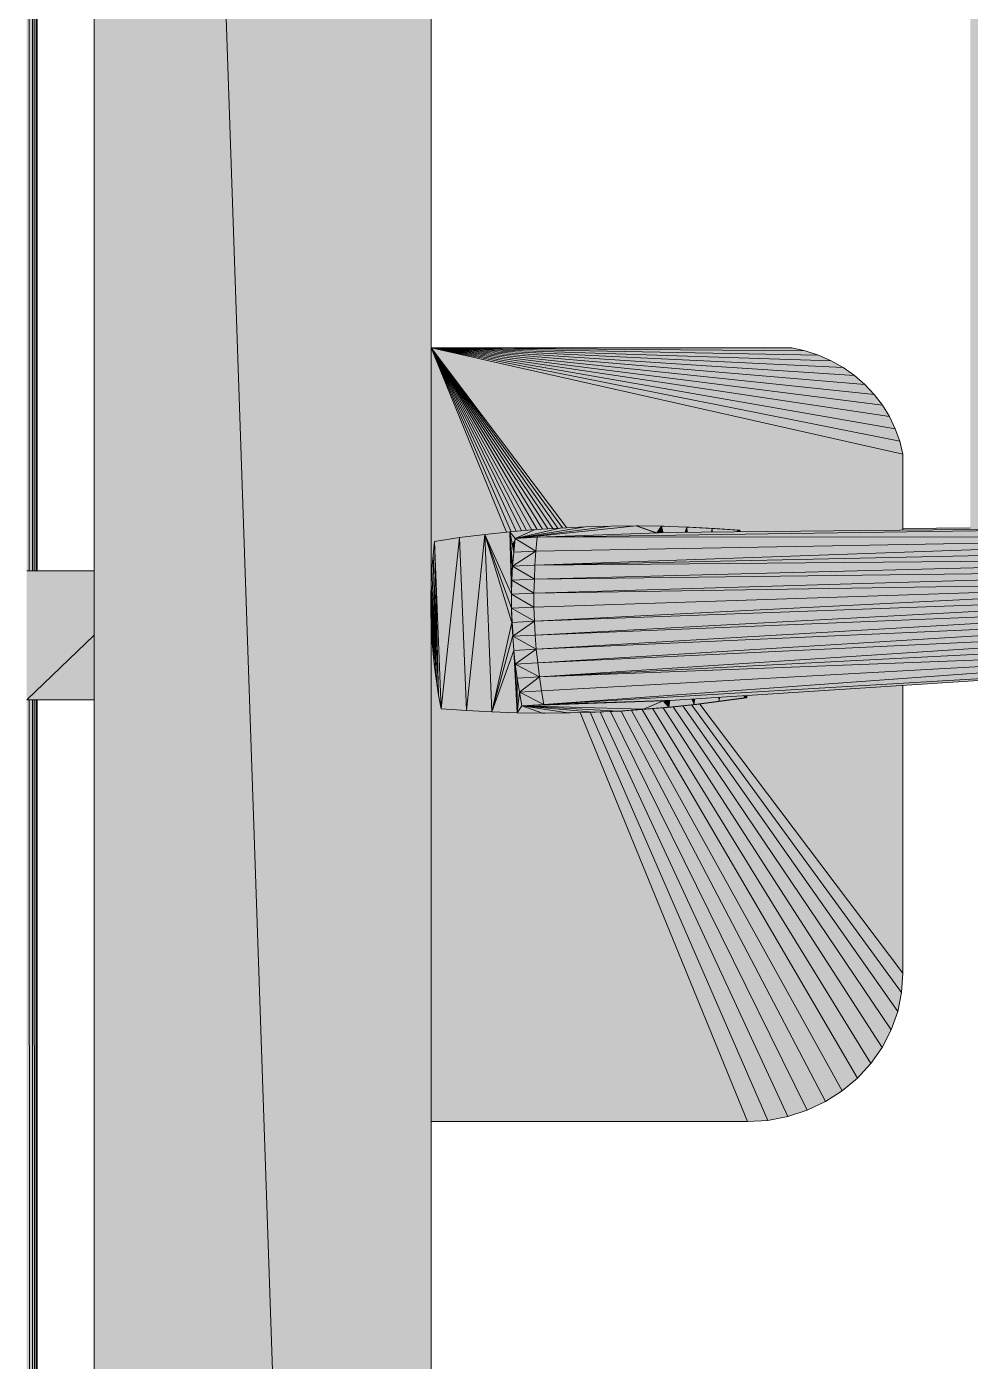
# Model space of a CAD drawing. Header units: millimetres. Extents: x 365175 to 2667127, y -330297 to -162108.
# Drawn here: x 1869166.5 to 1869247.8, y -319068.4 to -318953.4 of the extents above; entities that cross this region are included whole.
import ezdxf

# ---------------------------------------------------------------- set-up
doc = ezdxf.new("R2010")
doc.units = ezdxf.units.MM
doc.header["$MEASUREMENT"] = 0

# ---------------------------------------------------------------- blocks, each defined once
blk = doc.blocks.new('Élément de coupe_149_6', base_point=(1445436.05, -319510.98))
at = {"linetype": 'Continuous', "lineweight": 0, "true_color": 0x000000}
for points in [[(1869201.36, -318649.87), (1869172.32, -318622.09), (1869201.36, -319466.04), (1869201.36, -319004.97), (1869201.33, -319003.77), (1869201.33, -319002.56), (1869201.36, -319001.35)], [(1869172.32, -318622.09), (1869172.32, -319510.98), (1869201.36, -319466.04)], [(1869247.83, -318649.87), (1869247.83, -318996.72), (1869254.51, -318996.65), (1869259.44, -318649.87)], [(1869232.44, -318981.07), (1869201.36, -318981.07), (1869233.61, -318981.33)], [(1869233.61, -318981.33), (1869201.36, -318981.07), (1869234.75, -318981.7)], [(1869234.75, -318981.7), (1869201.36, -318981.07), (1869235.84, -318982.18)], [(1869235.84, -318982.18), (1869201.36, -318981.07), (1869236.87, -318982.77)], [(1869236.87, -318982.77), (1869201.36, -318981.07), (1869237.84, -318983.45)], [(1869237.84, -318983.45), (1869201.36, -318981.07), (1869238.73, -318984.22)], [(1869238.73, -318984.22), (1869201.36, -318981.07), (1869239.53, -318985.07)], [(1869239.53, -318985.07), (1869201.36, -318981.07), (1869240.25, -318986)], [(1869240.25, -318986), (1869201.36, -318981.07), (1869240.86, -318986.98)], [(1869240.86, -318986.98), (1869201.36, -318981.07), (1869241.36, -318988.03)], [(1869241.36, -318988.03), (1869201.36, -318981.07), (1869241.75, -318989.11)], [(1869241.75, -318989.11), (1869201.36, -318981.07), (1869242.02, -318990.23)], [(1869242.02, -318990.23), (1869201.36, -318981.07), (1869213.06, -318996.56), (1869214.68, -318996.49), (1869216.85, -318996.43), (1869219.04, -318996.41), (1869219.26, -318996.41), (1869221.44, -318996.44), (1869223.62, -318996.51), (1869225.8, -318996.62), (1869227.98, -318996.78), (1869228, -318996.91), (1869242.02, -318996.78)], [(1869201.36, -318981.07), (1869212.69, -318996.58), (1869213.06, -318996.56)], [(1869212.69, -318996.58), (1869201.36, -318981.07), (1869212.29, -318996.6), (1869212.5, -318996.59)], [(1869201.36, -318981.07), (1869211.86, -318996.63), (1869212.29, -318996.6)], [(1869201.36, -318981.07), (1869211.42, -318996.66), (1869211.86, -318996.63)], [(1869201.36, -318981.07), (1869210.96, -318996.69), (1869211.42, -318996.66)], [(1869201.36, -318981.07), (1869210.5, -318996.72), (1869210.96, -318996.69)], [(1869201.36, -318981.07), (1869210.04, -318996.76), (1869210.32, -318996.73), (1869210.5, -318996.72)], [(1869201.36, -318981.07), (1869209.59, -318996.8), (1869210.04, -318996.76)], [(1869201.36, -318981.07), (1869209.14, -318996.83), (1869209.59, -318996.8)], [(1869201.36, -318981.07), (1869208.7, -318996.87), (1869209.14, -318996.83)], [(1869208.7, -318996.87), (1869201.36, -318981.07), (1869208.27, -318996.91)], [(1869201.36, -318981.07), (1869207.86, -318996.95), (1869208.15, -318996.92), (1869208.27, -318996.91)], [(1869201.36, -319001.35), (1869201.43, -319000.14), (1869201.53, -318998.94), (1869201.65, -318997.74), (1869203.81, -318997.42), (1869205.98, -318997.15), (1869207.86, -318996.95), (1869201.36, -318981.07)], [(1869216.85, -318996.43), (1869208.62, -318997.48), (1869219.04, -318996.41)], [(1869219.04, -318996.41), (1869208.62, -318997.48), (1869210.51, -318997.37), (1869220.74, -318997.01)], [(1869214.68, -318996.49), (1869208.62, -318997.48), (1869216.85, -318996.43)], [(1869212.5, -318996.59), (1869208.62, -318997.48), (1869214.68, -318996.49)], [(1869280.23, -318996.4), (1869221.81, -318996.98), (1869210.51, -318997.37)], [(1869280.26, -318997.34), (1869280.23, -318996.4), (1869210.51, -318997.37)], [(1869219.04, -318996.41), (1869220.74, -318997.01), (1869220.81, -318997.01), (1869221.22, -318996.44)], [(1869219.04, -318996.41), (1869221.22, -318996.44), (1869219.26, -318996.41)], [(1869221.44, -318996.44), (1869219.26, -318996.41), (1869221.22, -318996.44)], [(1869220.81, -318997.01), (1869221.27, -318996.99), (1869221.22, -318996.44)], [(1869221.22, -318996.44), (1869221.27, -318996.99), (1869221.34, -318996.99)], [(1869221.36, -318996.99), (1869221.22, -318996.44), (1869221.34, -318996.99)], [(1869223.4, -318996.51), (1869221.22, -318996.44), (1869221.36, -318996.99), (1869221.81, -318996.98), (1869223.27, -318996.96)], [(1869223.4, -318996.51), (1869223.62, -318996.51), (1869221.22, -318996.44)], [(1869221.44, -318996.44), (1869221.22, -318996.44), (1869223.62, -318996.51)], [(1869223.4, -318996.51), (1869223.27, -318996.96), (1869223.32, -318996.96)], [(1869223.4, -318996.51), (1869223.32, -318996.96), (1869223.35, -318996.96)], [(1869223.4, -318996.51), (1869223.35, -318996.96), (1869223.37, -318996.96)], [(1869223.4, -318996.51), (1869223.37, -318996.96), (1869223.42, -318996.96)], [(1869223.4, -318996.51), (1869223.42, -318996.96), (1869225.54, -318996.94), (1869225.58, -318996.62)], [(1869223.4, -318996.51), (1869225.58, -318996.62), (1869223.62, -318996.51)], [(1869225.8, -318996.62), (1869223.62, -318996.51), (1869225.58, -318996.62)], [(1869201.65, -318997.74), (1869202.23, -319012.17), (1869203.81, -318997.42)], [(1869202.23, -319012.17), (1869204.41, -319012.32), (1869203.81, -318997.42)], [(1869203.81, -318997.42), (1869204.41, -319012.32), (1869205.98, -318997.15)], [(1869204.41, -319012.32), (1869206.59, -319012.44), (1869205.98, -318997.15)], [(1869205.98, -318997.15), (1869208.29, -319002.3), (1869208.15, -318996.92)], [(1869206.59, -319012.44), (1869208.33, -319004.72), (1869205.98, -318997.15)], [(1869208.33, -319004.72), (1869208.29, -319003.51), (1869205.98, -318997.15)], [(1869208.29, -319003.51), (1869208.29, -319002.3), (1869205.98, -318997.15)], [(1869208.15, -318996.92), (1869208.62, -318997.48), (1869210.32, -318996.73)], [(1869208.29, -319002.3), (1869208.33, -319001.09), (1869208.15, -318996.92)], [(1869208.33, -319001.09), (1869208.39, -318999.89), (1869208.15, -318996.92)], [(1869208.39, -318999.89), (1869208.48, -318998.68), (1869208.15, -318996.92)], [(1869208.48, -318998.68), (1869208.62, -318997.48), (1869208.15, -318996.92)], [(1869208.62, -318997.48), (1869208.35, -318997.99), (1869208.48, -318998.68)], [(1869208.62, -318997.48), (1869208.49, -318998.68), (1869210.4, -318998.58)], [(1869208.62, -318997.48), (1869208.49, -318998.68), (1869210.4, -318998.58)], [(1869210.32, -318996.73), (1869208.62, -318997.48), (1869212.5, -318996.59)], [(1869210.51, -318997.37), (1869208.62, -318997.48), (1869210.4, -318998.58)], [(1869210.51, -318997.37), (1869208.62, -318997.48), (1869210.4, -318998.58)], [(1869280.26, -318997.34), (1869210.4, -318998.58), (1869210.31, -318999.78)], [(1869280.29, -318998.27), (1869280.26, -318997.34), (1869210.31, -318999.78)], [(1869280.26, -318997.34), (1869210.51, -318997.37), (1869210.4, -318998.58)], [(1869225.58, -318996.62), (1869225.54, -318996.94), (1869225.59, -318996.94)], [(1869225.58, -318996.62), (1869225.59, -318996.94), (1869227.74, -318996.92), (1869227.76, -318996.78)], [(1869227.76, -318996.78), (1869227.98, -318996.78), (1869225.58, -318996.62)], [(1869225.8, -318996.62), (1869225.58, -318996.62), (1869227.98, -318996.78)], [(1869227.76, -318996.78), (1869227.74, -318996.92), (1869227.76, -318996.92)], [(1869227.76, -318996.78), (1869227.78, -318996.92), (1869227.98, -318996.91), (1869227.98, -318996.78)], [(1869227.76, -318996.78), (1869227.76, -318996.92), (1869227.78, -318996.92)], [(1869227.98, -318996.78), (1869227.98, -318996.91), (1869228, -318996.91)], [(1869242.02, -318996.78), (1869247.83, -318996.72), (1869247.83, -318996.58), (1869242.02, -318996.64)], [(1869242.02, -318996.78), (1869242.05, -318996.78), (1869242.02, -318996.7)], [(1869201.36, -319001.35), (1869201.43, -319000.14), (1869201.53, -318998.94), (1869201.61, -318998.19), (1869201.36, -318998.6)], [(1869201.53, -318998.94), (1869202.01, -319010.98), (1869201.65, -318997.74)], [(1869202.01, -319010.98), (1869202.23, -319012.17), (1869201.65, -318997.74)], [(1869208.18, -318998.3), (1869207.27, -319000.04), (1869208.29, -319002.3)], [(1869208.21, -318998.26), (1869208.18, -318998.3), (1869208.29, -319002.3), (1869208.33, -319001.09)], [(1869208.25, -318998.18), (1869208.21, -318998.26), (1869208.33, -319001.09), (1869208.39, -318999.89)], [(1869208.35, -318997.99), (1869208.25, -318998.18), (1869208.39, -318999.89), (1869208.48, -318998.68)], [(1869208.39, -318999.89), (1869210.31, -318999.78), (1869210.4, -318998.58)], [(1869208.39, -318999.89), (1869210.31, -318999.78), (1869210.4, -318998.58)], [(1869208.49, -318998.68), (1869208.39, -318999.89), (1869210.4, -318998.58)], [(1869208.49, -318998.68), (1869208.39, -318999.89), (1869210.4, -318998.58)], [(1869208.48, -318998.68), (1869208.45, -318999.07), (1869208.46, -318999.1), (1869208.49, -318998.68), (1869208.56, -318997.99)], [(1869208.48, -318998.68), (1869208.45, -318999.07), (1869208.46, -318999.1), (1869208.49, -318998.68), (1869208.56, -318997.99)], [(1869280.32, -318999.21), (1869280.29, -318998.27), (1869210.31, -318999.78)], [(1869201.43, -319000.14), (1869201.82, -319009.79), (1869201.53, -318998.94)], [(1869201.82, -319009.79), (1869202.01, -319010.98), (1869201.53, -318998.94)], [(1869208.39, -318999.89), (1869208.33, -319001.09), (1869210.26, -319000.99)], [(1869208.39, -318999.89), (1869208.33, -319001.09), (1869210.26, -319000.99)], [(1869208.39, -318999.89), (1869208.46, -318999.1), (1869208.45, -318999.07)], [(1869208.39, -318999.89), (1869208.46, -318999.1), (1869208.45, -318999.07)], [(1869210.31, -318999.78), (1869208.39, -318999.89), (1869210.26, -319000.99)], [(1869210.31, -318999.78), (1869208.39, -318999.89), (1869210.26, -319000.99)], [(1869280.36, -319000.15), (1869280.32, -318999.21), (1869210.26, -319000.99)], [(1869280.32, -318999.21), (1869210.31, -318999.78), (1869210.26, -319000.99)], [(1869166.52, -319011.39), (1869172.32, -319005.83), (1869172.32, -319000.28), (1869166.52, -319000.28)], [(1869166.52, -319011.39), (1869172.32, -319005.83), (1869172.32, -319000.28), (1869166.52, -319000.28)], [(1869201.36, -319001.35), (1869201.82, -319009.79), (1869201.43, -319000.14)], [(1869207.02, -319000.52), (1869206.18, -319002.12), (1869206.59, -319012.44), (1869208.33, -319004.72)], [(1869207.13, -319000.31), (1869207.02, -319000.52), (1869208.33, -319004.72), (1869208.29, -319003.51)], [(1869207.27, -319000.04), (1869207.13, -319000.31), (1869208.29, -319003.51), (1869208.29, -319002.3)], [(1869208.29, -319002.3), (1869208.29, -319003.51), (1869208.33, -319004.72), (1869208.3, -319003.51), (1869208.3, -319002.3), (1869208.33, -319001.09)], [(1869208.29, -319002.3), (1869208.29, -319003.51), (1869208.33, -319004.72), (1869208.3, -319003.51), (1869208.3, -319002.3), (1869208.33, -319001.09)], [(1869208.33, -319001.09), (1869208.3, -319002.3), (1869210.23, -319002.19)], [(1869208.33, -319001.09), (1869208.3, -319002.3), (1869210.23, -319002.19)], [(1869208.33, -319001.09), (1869210.23, -319002.19), (1869210.26, -319000.99)], [(1869208.33, -319001.09), (1869210.23, -319002.19), (1869210.26, -319000.99)], [(1869280.36, -319000.15), (1869210.23, -319002.19), (1869280.4, -319001.09)], [(1869280.36, -319000.15), (1869210.26, -319000.99), (1869210.23, -319002.19)], [(1869210.23, -319003.4), (1869210.26, -319004.61), (1869280.4, -319001.09)], [(1869210.23, -319003.4), (1869280.4, -319001.09), (1869210.23, -319002.19)], [(1869280.43, -319002.03), (1869280.4, -319001.09), (1869210.26, -319004.61)], [(1869201.33, -319002.56), (1869201.65, -319008.59), (1869201.36, -319001.35)], [(1869201.65, -319008.59), (1869201.82, -319009.79), (1869201.36, -319001.35)], [(1869205.29, -319003.81), (1869204.41, -319012.32), (1869206.59, -319012.44), (1869206.18, -319002.12)], [(1869208.3, -319002.3), (1869210.23, -319003.4), (1869210.23, -319002.19)], [(1869208.3, -319002.3), (1869210.23, -319003.4), (1869210.23, -319002.19)], [(1869210.26, -319004.61), (1869210.33, -319005.82), (1869280.43, -319002.03)], [(1869280.48, -319002.97), (1869280.43, -319002.03), (1869210.33, -319005.82)], [(1869201.33, -319003.77), (1869201.53, -319007.39), (1869201.33, -319002.56)], [(1869201.53, -319007.39), (1869201.65, -319008.59), (1869201.33, -319002.56)], [(1869208.3, -319002.3), (1869208.3, -319003.51), (1869210.23, -319003.4)], [(1869208.3, -319002.3), (1869208.3, -319003.51), (1869210.23, -319003.4)], [(1869208.3, -319003.51), (1869210.26, -319004.61), (1869210.23, -319003.4)], [(1869208.3, -319003.51), (1869210.26, -319004.61), (1869210.23, -319003.4)], [(1869210.33, -319005.82), (1869210.42, -319007.02), (1869280.48, -319002.97)], [(1869280.51, -319003.92), (1869280.48, -319002.97), (1869210.42, -319007.02)], [(1869201.36, -319004.97), (1869201.43, -319006.18), (1869201.33, -319003.77)], [(1869201.43, -319006.18), (1869201.53, -319007.39), (1869201.33, -319003.77)], [(1869205.29, -319003.81), (1869204.16, -319005.96), (1869204.41, -319012.32)], [(1869208.3, -319003.51), (1869208.33, -319004.72), (1869210.26, -319004.61)], [(1869208.3, -319003.51), (1869208.33, -319004.72), (1869210.26, -319004.61)], [(1869210.55, -319008.22), (1869280.51, -319003.92), (1869210.42, -319007.02)], [(1869280.55, -319004.85), (1869280.51, -319003.92), (1869210.55, -319008.22)], [(1869201.36, -319047.74), (1869228.64, -319047.74), (1869214.22, -319012.49), (1869213.36, -319012.52), (1869211.17, -319012.53), (1869210.95, -319012.53), (1869208.77, -319012.51), (1869206.59, -319012.44), (1869204.41, -319012.32), (1869202.23, -319012.17), (1869202.01, -319010.98), (1869201.82, -319009.79), (1869201.65, -319008.59), (1869201.53, -319007.39), (1869201.43, -319006.18), (1869201.36, -319004.97)], [(1869201.36, -319004.97), (1869201.36, -319047.74), (1869228.64, -319047.74), (1869220.42, -319027.63), (1869212.75, -319027.03), (1869215.67, -319021.47), (1869216.44, -319021.44), (1869217.85, -319021.37), (1869214.22, -319012.49), (1869213.36, -319012.52), (1869211.17, -319012.53), (1869210.95, -319012.53), (1869208.77, -319012.51), (1869206.59, -319012.44), (1869204.41, -319012.32), (1869202.23, -319012.17), (1869202.01, -319010.98), (1869201.82, -319009.79), (1869201.65, -319008.59), (1869201.53, -319007.39), (1869201.43, -319006.18)], [(1869208.33, -319004.72), (1869206.59, -319012.44), (1869208.39, -319005.93)], [(1869208.33, -319004.72), (1869206.59, -319012.44), (1869208.39, -319005.93)], [(1869208.33, -319004.72), (1869208.4, -319005.92), (1869210.26, -319004.61)], [(1869208.33, -319004.72), (1869208.4, -319005.92), (1869210.26, -319004.61)], [(1869208.4, -319005.92), (1869208.33, -319004.72), (1869208.39, -319005.93), (1869208.48, -319007.13), (1869208.62, -319008.33), (1869208.49, -319007.13)], [(1869208.4, -319005.92), (1869208.33, -319004.72), (1869208.39, -319005.93), (1869208.48, -319007.13), (1869208.62, -319008.33), (1869208.49, -319007.13)], [(1869208.4, -319005.92), (1869210.33, -319005.82), (1869210.26, -319004.61)], [(1869208.4, -319005.92), (1869210.33, -319005.82), (1869210.26, -319004.61)], [(1869210.7, -319009.42), (1869280.55, -319004.85), (1869210.55, -319008.22)], [(1869280.59, -319005.79), (1869280.55, -319004.85), (1869210.7, -319009.42)], [(1869166.52, -319011.39), (1869172.32, -319011.39), (1869172.32, -319005.83)], [(1869166.52, -319011.39), (1869172.32, -319011.39), (1869172.32, -319005.83)], [(1869202.58, -319008.96), (1869202.23, -319012.17), (1869204.41, -319012.32), (1869204.16, -319005.96)], [(1869208.39, -319005.93), (1869206.59, -319012.44), (1869208.48, -319007.13)], [(1869208.39, -319005.93), (1869206.59, -319012.44), (1869208.48, -319007.13)], [(1869208.4, -319005.92), (1869210.42, -319007.02), (1869210.33, -319005.82)], [(1869208.4, -319005.92), (1869210.42, -319007.02), (1869210.33, -319005.82)], [(1869210.42, -319007.02), (1869208.4, -319005.92), (1869208.49, -319007.13)], [(1869210.42, -319007.02), (1869208.4, -319005.92), (1869208.49, -319007.13)], [(1869280.64, -319006.73), (1869280.59, -319005.79), (1869210.7, -319009.42)], [(1869210.88, -319010.62), (1869280.64, -319006.73), (1869210.7, -319009.42)], [(1869211.09, -319011.81), (1869280.64, -319006.73), (1869210.88, -319010.62)], [(1869280.68, -319007.66), (1869280.64, -319006.73), (1869211.09, -319011.81)], [(1869206.59, -319012.44), (1869208.77, -319012.51), (1869208.48, -319007.13)], [(1869206.59, -319012.44), (1869208.77, -319012.51), (1869208.48, -319007.13)], [(1869208.48, -319007.13), (1869208.77, -319012.51), (1869208.62, -319008.33)], [(1869208.48, -319007.13), (1869208.77, -319012.51), (1869208.62, -319008.33)], [(1869208.49, -319007.13), (1869208.62, -319008.33), (1869210.42, -319007.02)], [(1869208.49, -319007.13), (1869208.62, -319008.33), (1869210.42, -319007.02)], [(1869208.62, -319008.33), (1869210.55, -319008.22), (1869210.42, -319007.02)], [(1869208.62, -319008.33), (1869210.55, -319008.22), (1869210.42, -319007.02)], [(1869281.04, -319007.66), (1869280.68, -319007.66), (1869211.09, -319011.81)], [(1869281.04, -319007.66), (1869280.68, -319007.66), (1869211.09, -319011.81)], [(1869222.39, -319011.41), (1869281.04, -319007.66), (1869211.09, -319011.81)], [(1869222.39, -319011.41), (1869281.04, -319007.66), (1869211.09, -319011.81)], [(1869202.58, -319008.96), (1869202.14, -319009.8), (1869202.23, -319012.17)], [(1869208.62, -319008.33), (1869210.7, -319009.42), (1869210.55, -319008.22)], [(1869208.62, -319008.33), (1869210.7, -319009.42), (1869210.55, -319008.22)], [(1869208.78, -319009.53), (1869208.62, -319008.33), (1869208.77, -319009.53), (1869208.91, -319010.34), (1869208.91, -319010.32)], [(1869208.78, -319009.53), (1869208.62, -319008.33), (1869208.77, -319009.53), (1869208.91, -319010.34), (1869208.91, -319010.32)], [(1869210.7, -319009.42), (1869208.62, -319008.33), (1869208.78, -319009.53)], [(1869210.7, -319009.42), (1869208.62, -319008.33), (1869208.78, -319009.53)], [(1869208.62, -319008.33), (1869208.77, -319012.51), (1869208.77, -319009.53)], [(1869208.62, -319008.33), (1869208.77, -319012.51), (1869208.77, -319009.53)], [(1869201.89, -319010.27), (1869202.01, -319010.98), (1869201.97, -319010.11)], [(1869201.98, -319010.09), (1869201.97, -319010.11), (1869202.01, -319010.98)], [(1869202.14, -319009.8), (1869201.98, -319010.09), (1869202.01, -319010.98), (1869202.23, -319012.17)], [(1869208.77, -319009.53), (1869208.77, -319012.51), (1869208.97, -319010.72)], [(1869208.77, -319009.53), (1869208.77, -319012.51), (1869208.97, -319010.72)], [(1869208.78, -319009.53), (1869208.97, -319010.72), (1869210.7, -319009.42)], [(1869208.78, -319009.53), (1869208.97, -319010.72), (1869210.7, -319009.42)], [(1869208.97, -319010.72), (1869208.91, -319010.32), (1869208.91, -319010.34)], [(1869208.97, -319010.72), (1869208.91, -319010.32), (1869208.91, -319010.34)], [(1869208.97, -319010.72), (1869210.88, -319010.62), (1869210.7, -319009.42)], [(1869208.97, -319010.72), (1869210.88, -319010.62), (1869210.7, -319009.42)], [(1869224.53, -319011.76), (1869242.02, -319034.94), (1869242.02, -319010.15), (1869228.58, -319011.01), (1869228.56, -319011.21), (1869226.4, -319011.52)], [(1869188.07, -319042.04), (1869188.09, -319043.27), (1869188.16, -319044.46), (1869188.29, -319045.6), (1869188.48, -319046.69), (1869188.72, -319047.74), (1869189.01, -319048.74), (1869189.36, -319049.69), (1869201.36, -319049.27), (1869201.36, -319011.27), (1869188.8, -319035.22), (1869188.54, -319036.67), (1869188.34, -319038.08), (1869188.2, -319039.44), (1869188.11, -319040.76)], [(1869208.97, -319010.72), (1869208.77, -319012.51), (1869209.19, -319011.91)], [(1869208.97, -319010.72), (1869208.77, -319012.51), (1869209.19, -319011.91)], [(1869208.97, -319010.72), (1869211.09, -319011.81), (1869210.88, -319010.62)], [(1869208.97, -319010.72), (1869211.09, -319011.81), (1869210.88, -319010.62)], [(1869211.09, -319011.81), (1869208.97, -319010.72), (1869209.19, -319011.91)], [(1869211.09, -319011.81), (1869208.97, -319010.72), (1869209.19, -319011.91)], [(1869211.09, -319011.81), (1869209.19, -319011.91), (1869221.37, -319011.47)], [(1869211.09, -319011.81), (1869209.19, -319011.91), (1869221.37, -319011.47)], [(1869209.19, -319011.91), (1869219.67, -319012.21), (1869221.37, -319011.47)], [(1869209.19, -319011.91), (1869219.67, -319012.21), (1869221.37, -319011.47)], [(1869222.39, -319011.41), (1869211.09, -319011.81), (1869221.37, -319011.47)], [(1869222.39, -319011.41), (1869211.09, -319011.81), (1869221.37, -319011.47)], [(1869219.67, -319012.21), (1869221.84, -319012.03), (1869221.37, -319011.47)], [(1869219.67, -319012.21), (1869221.04, -319012.09), (1869221.37, -319011.47)], [(1869221.85, -319011.44), (1869221.37, -319011.47), (1869221.84, -319012.03)], [(1869221.84, -319012.03), (1869224.02, -319011.8), (1869223.83, -319011.32), (1869222.39, -319011.41), (1869222.08, -319011.43), (1869221.94, -319011.43)], [(1869221.92, -319011.44), (1869221.84, -319012.03), (1869221.94, -319011.43)], [(1869221.85, -319011.44), (1869221.84, -319012.03), (1869221.92, -319011.44)], [(1869223.83, -319011.32), (1869224.02, -319011.8), (1869223.89, -319011.31)], [(1869223.89, -319011.31), (1869224.02, -319011.8), (1869223.92, -319011.31)], [(1869224, -319011.31), (1869223.92, -319011.31), (1869224.02, -319011.8)], [(1869224.07, -319011.3), (1869224, -319011.31), (1869224.02, -319011.8)], [(1869224.02, -319011.8), (1869226.18, -319011.52), (1869226.16, -319011.17), (1869224.07, -319011.3)], [(1869224.53, -319011.76), (1869226.61, -319014.52), (1869227.71, -319012.69), (1869227.83, -319011.5), (1869227.84, -319011.31), (1869226.4, -319011.52)], [(1869226.21, -319011.16), (1869226.16, -319011.17), (1869226.18, -319011.52)], [(1869226.21, -319011.16), (1869226.18, -319011.52), (1869228.34, -319011.21), (1869228.33, -319011.03)], [(1869228.34, -319011.21), (1869226.18, -319011.52), (1869228.56, -319011.21)], [(1869228.34, -319011.21), (1869226.18, -319011.52), (1869228.56, -319011.21)], [(1869226.4, -319011.52), (1869228.56, -319011.21), (1869226.18, -319011.52)], [(1869226.4, -319011.52), (1869228.56, -319011.21), (1869226.18, -319011.52)], [(1869228.36, -319011.03), (1869228.33, -319011.03), (1869228.34, -319011.21)], [(1869228.39, -319011.03), (1869228.34, -319011.21), (1869228.56, -319011.21), (1869228.58, -319011.01)], [(1869228.34, -319011.21), (1869228.39, -319011.03), (1869228.36, -319011.03)], [(1869208.77, -319012.51), (1869210.95, -319012.53), (1869209.19, -319011.91)], [(1869208.77, -319012.51), (1869210.95, -319012.53), (1869209.19, -319011.91)], [(1869210.95, -319012.53), (1869213.14, -319012.52), (1869209.19, -319011.91)], [(1869210.95, -319012.53), (1869213.14, -319012.52), (1869209.19, -319011.91)], [(1869213.14, -319012.52), (1869215.31, -319012.46), (1869209.19, -319011.91)], [(1869213.14, -319012.52), (1869215.31, -319012.46), (1869209.19, -319011.91)], [(1869215.31, -319012.46), (1869217.49, -319012.36), (1869209.19, -319011.91)], [(1869215.31, -319012.46), (1869217.49, -319012.36), (1869209.19, -319011.91)], [(1869217.49, -319012.36), (1869219.67, -319012.21), (1869209.19, -319011.91)], [(1869217.49, -319012.36), (1869219.67, -319012.21), (1869209.19, -319011.91)], [(1869213.14, -319012.52), (1869210.95, -319012.53), (1869213.36, -319012.52)], [(1869213.14, -319012.52), (1869210.95, -319012.53), (1869213.36, -319012.52)], [(1869211.17, -319012.53), (1869213.36, -319012.52), (1869210.95, -319012.53)], [(1869211.17, -319012.53), (1869213.36, -319012.52), (1869210.95, -319012.53)], [(1869215.31, -319012.46), (1869213.14, -319012.52), (1869215.54, -319012.46)], [(1869215.31, -319012.46), (1869213.14, -319012.52), (1869215.54, -319012.46)], [(1869213.36, -319012.52), (1869215.54, -319012.46), (1869213.14, -319012.52)], [(1869213.36, -319012.52), (1869215.54, -319012.46), (1869213.14, -319012.52)], [(1869215.06, -319012.47), (1869213.22, -319012.51), (1869213.3, -319012.51)], [(1869215.06, -319012.47), (1869213.22, -319012.51), (1869213.3, -319012.51)], [(1869215.06, -319012.47), (1869214.22, -319012.49), (1869228.64, -319047.74), (1869230.39, -319047.63)], [(1869214.22, -319012.49), (1869217.85, -319021.37), (1869218.55, -319021.33), (1869218.91, -319021.31), (1869215.06, -319012.47)], [(1869215.06, -319012.47), (1869230.39, -319047.63), (1869232.11, -319047.3), (1869215.93, -319012.44), (1869215.54, -319012.46)], [(1869215.54, -319012.46), (1869215.06, -319012.47), (1869218.91, -319021.31), (1869220, -319021.22), (1869215.93, -319012.44)], [(1869215.31, -319012.46), (1869215.54, -319012.46), (1869217.49, -319012.36)], [(1869215.31, -319012.46), (1869215.54, -319012.46), (1869217.49, -319012.36)], [(1869217.72, -319012.36), (1869217.49, -319012.36), (1869215.54, -319012.46)], [(1869217.72, -319012.36), (1869217.49, -319012.36), (1869215.54, -319012.46)], [(1869216.82, -319012.4), (1869215.93, -319012.44), (1869232.11, -319047.3), (1869233.77, -319046.76)], [(1869215.93, -319012.44), (1869220, -319021.22), (1869220.64, -319021.18), (1869221.13, -319021.13), (1869216.82, -319012.4)], [(1869217.72, -319012.36), (1869216.82, -319012.4), (1869233.77, -319046.76), (1869235.34, -319046.02)], [(1869216.82, -319012.4), (1869221.13, -319021.13), (1869222.26, -319021.03), (1869217.73, -319012.36)], [(1869219.67, -319012.21), (1869217.49, -319012.36), (1869219.9, -319012.21)], [(1869219.67, -319012.21), (1869217.49, -319012.36), (1869219.9, -319012.21)], [(1869217.72, -319012.36), (1869219.9, -319012.21), (1869217.49, -319012.36)], [(1869217.72, -319012.36), (1869219.9, -319012.21), (1869217.49, -319012.36)], [(1869217.73, -319012.36), (1869235.34, -319046.02), (1869236.79, -319045.09), (1869218.64, -319012.3)], [(1869217.73, -319012.36), (1869222.26, -319021.03), (1869222.73, -319020.98), (1869223.1, -319020.36), (1869218.64, -319012.3)], [(1869218.64, -319012.3), (1869236.79, -319045.09), (1869238.11, -319043.99), (1869219.56, -319012.23)], [(1869218.64, -319012.3), (1869223.1, -319020.36), (1869223.71, -319019.34), (1869219.56, -319012.23)], [(1869219.56, -319012.23), (1869238.11, -319043.99), (1869239.26, -319042.73), (1869220.47, -319012.16), (1869219.9, -319012.21)], [(1869219.9, -319012.21), (1869219.56, -319012.23), (1869223.71, -319019.34), (1869224.29, -319018.38), (1869220.47, -319012.16)], [(1869219.67, -319012.21), (1869219.9, -319012.21), (1869221.84, -319012.03)], [(1869219.67, -319012.21), (1869219.9, -319012.21), (1869221.84, -319012.03)], [(1869222.07, -319012.03), (1869221.84, -319012.03), (1869219.9, -319012.21)], [(1869222.07, -319012.03), (1869221.84, -319012.03), (1869219.9, -319012.21)], [(1869221.37, -319012.09), (1869220.47, -319012.16), (1869239.26, -319042.73), (1869240.23, -319041.34)], [(1869220.47, -319012.16), (1869224.29, -319018.38), (1869224.84, -319017.47), (1869221.37, -319012.09)], [(1869221.37, -319012.09), (1869240.23, -319041.34), (1869241, -319039.84), (1869222.23, -319012.01), (1869222.07, -319012.03)], [(1869222.07, -319012.03), (1869221.37, -319012.09), (1869224.84, -319017.47), (1869225.35, -319016.62), (1869222.23, -319012.01)], [(1869224.02, -319011.8), (1869221.84, -319012.03), (1869224.24, -319011.8)], [(1869224.02, -319011.8), (1869221.84, -319012.03), (1869224.24, -319011.8)], [(1869222.07, -319012.03), (1869224.24, -319011.8), (1869221.84, -319012.03)], [(1869222.07, -319012.03), (1869224.24, -319011.8), (1869221.84, -319012.03)], [(1869223.06, -319011.92), (1869222.23, -319012.01), (1869241, -319039.84), (1869241.57, -319038.25)], [(1869222.23, -319012.01), (1869225.35, -319016.62), (1869225.81, -319015.85), (1869223.06, -319011.92)], [(1869223.06, -319011.92), (1869241.57, -319038.25), (1869241.91, -319036.61), (1869223.83, -319011.84)], [(1869223.06, -319011.92), (1869225.81, -319015.85), (1869226.24, -319015.14), (1869223.83, -319011.84)], [(1869224.24, -319011.8), (1869223.83, -319011.84), (1869241.91, -319036.61), (1869242.02, -319034.94), (1869224.53, -319011.76)], [(1869223.83, -319011.84), (1869226.24, -319015.14), (1869226.61, -319014.52), (1869224.53, -319011.76), (1869224.24, -319011.8)], [(1869224.02, -319011.8), (1869224.24, -319011.8), (1869226.18, -319011.52)], [(1869224.02, -319011.8), (1869224.24, -319011.8), (1869226.18, -319011.52)], [(1869226.4, -319011.52), (1869226.18, -319011.52), (1869224.24, -319011.8)], [(1869226.4, -319011.52), (1869226.18, -319011.52), (1869224.24, -319011.8)], [(1869220.42, -319027.63), (1869228.64, -319047.74), (1869230.39, -319047.63), (1869221.71, -319027.73)], [(1869221.71, -319027.73), (1869230.39, -319047.63), (1869232.11, -319047.3), (1869223.07, -319027.83)], [(1869223.07, -319027.83), (1869232.11, -319047.3), (1869233.77, -319046.76), (1869224.49, -319027.95)], [(1869224.49, -319027.95), (1869233.77, -319046.76), (1869235.34, -319046.02), (1869225.94, -319028.06)], [(1869225.94, -319028.06), (1869235.34, -319046.02), (1869236.79, -319045.09), (1869227.43, -319028.18)], [(1869227.43, -319028.18), (1869236.79, -319045.09), (1869238.11, -319043.99), (1869228.94, -319028.29)], [(1869228.94, -319028.29), (1869238.11, -319043.99), (1869239.26, -319042.73), (1869230.46, -319028.41)], [(1869230.46, -319028.41), (1869239.26, -319042.73), (1869240.23, -319041.34), (1869231.97, -319028.53)], [(1869231.97, -319028.53), (1869240.23, -319041.34), (1869241, -319039.84), (1869233.46, -319028.65)], [(1869233.46, -319028.65), (1869241, -319039.84), (1869241.57, -319038.25), (1869234.89, -319028.76)], [(1869234.89, -319028.76), (1869241.57, -319038.25), (1869241.91, -319036.61), (1869236.26, -319028.87)], [(1869236.26, -319028.87), (1869241.91, -319036.61), (1869242.02, -319034.94), (1869237.51, -319028.96)], [(1869242.02, -319029.32), (1869237.51, -319028.96), (1869242.02, -319034.94)]]:
    blk.add_hatch(color=18, dxfattribs=at).paths.add_polyline_path(points)
at = {"color": 7, "linetype": 'Continuous', "lineweight": 20}
for p, q in [((1869201.36, -319466.04), (1869172.32, -318622.09)), ((1869172.32, -318622.09), (1869172.32, -319510.98)), ((1869201.36, -319001.35), (1869201.36, -318649.87)), ((1869207.86, -318996.95), (1869201.36, -318981.07)), ((1869208.27, -318996.91), (1869201.36, -318981.07)), ((1869208.7, -318996.87), (1869201.36, -318981.07)), ((1869209.14, -318996.83), (1869201.36, -318981.07)), ((1869209.59, -318996.8), (1869201.36, -318981.07)), ((1869210.04, -318996.76), (1869201.36, -318981.07)), ((1869210.5, -318996.72), (1869201.36, -318981.07)), ((1869210.96, -318996.69), (1869201.36, -318981.07)), ((1869211.42, -318996.66), (1869201.36, -318981.07)), ((1869211.86, -318996.63), (1869201.36, -318981.07)), ((1869212.29, -318996.6), (1869201.36, -318981.07)), ((1869212.69, -318996.58), (1869201.36, -318981.07)), ((1869213.06, -318996.56), (1869201.36, -318981.07)), ((1869242.02, -318990.23), (1869201.36, -318981.07)), ((1869241.75, -318989.11), (1869201.36, -318981.07)), ((1869241.36, -318988.03), (1869201.36, -318981.07)), ((1869240.86, -318986.98), (1869201.36, -318981.07)), ((1869240.25, -318986), (1869201.36, -318981.07)), ((1869239.53, -318985.07), (1869201.36, -318981.07)), ((1869238.73, -318984.22), (1869201.36, -318981.07)), ((1869237.84, -318983.45), (1869201.36, -318981.07)), ((1869236.87, -318982.77), (1869201.36, -318981.07)), ((1869235.84, -318982.18), (1869201.36, -318981.07)), ((1869234.75, -318981.7), (1869201.36, -318981.07)), ((1869233.61, -318981.33), (1869201.36, -318981.07)), ((1869232.44, -318981.07), (1869201.36, -318981.07)), ((1869233.61, -318981.33), (1869232.44, -318981.07)), ((1869234.75, -318981.7), (1869233.61, -318981.33)), ((1869235.84, -318982.18), (1869234.75, -318981.7)), ((1869236.87, -318982.77), (1869235.84, -318982.18)), ((1869237.84, -318983.45), (1869236.87, -318982.77)), ((1869238.73, -318984.22), (1869237.84, -318983.45)), ((1869239.53, -318985.07), (1869238.73, -318984.22)), ((1869240.25, -318986), (1869239.53, -318985.07)), ((1869240.86, -318986.98), (1869240.25, -318986)), ((1869241.36, -318988.03), (1869240.86, -318986.98)), ((1869241.75, -318989.11), (1869241.36, -318988.03)), ((1869242.02, -318990.23), (1869241.75, -318989.11)), ((1869242.02, -318996.78), (1869242.02, -318990.23)), ((1869219.04, -318996.41), (1869208.62, -318997.48)), ((1869216.85, -318996.43), (1869208.62, -318997.48)), ((1869214.68, -318996.49), (1869208.62, -318997.48)), ((1869210.51, -318997.37), (1869280.23, -318996.4)), ((1869214.68, -318996.49), (1869212.5, -318996.59)), ((1869216.85, -318996.43), (1869214.68, -318996.49)), ((1869219.04, -318996.41), (1869216.85, -318996.43)), ((1869221.22, -318996.44), (1869219.04, -318996.41)), ((1869219.04, -318996.41), (1869220.81, -318997.01)), ((1869220.74, -318997.01), (1869219.04, -318996.41)), ((1869219.26, -318996.41), (1869219.04, -318996.41)), ((1869221.22, -318996.44), (1869220.81, -318997.01)), ((1869223.4, -318996.51), (1869221.22, -318996.44)), ((1869221.22, -318996.44), (1869221.36, -318996.99)), ((1869221.22, -318996.44), (1869221.34, -318996.99)), ((1869221.22, -318996.44), (1869221.27, -318996.99)), ((1869221.44, -318996.44), (1869221.22, -318996.44)), ((1869221.81, -318996.98), (1869280.23, -318996.4)), ((1869223.4, -318996.51), (1869223.27, -318996.96)), ((1869223.4, -318996.51), (1869223.32, -318996.96)), ((1869223.4, -318996.51), (1869223.35, -318996.96)), ((1869223.4, -318996.51), (1869223.37, -318996.96)), ((1869225.58, -318996.62), (1869223.4, -318996.51)), ((1869223.4, -318996.51), (1869223.42, -318996.96)), ((1869223.62, -318996.51), (1869223.4, -318996.51)), ((1869223.62, -318996.51), (1869225.58, -318996.62)), ((1869225.8, -318996.62), (1869223.62, -318996.51)), ((1869203.81, -318997.42), (1869201.65, -318997.74)), ((1869203.81, -318997.42), (1869202.23, -319012.17)), ((1869205.98, -318997.15), (1869203.81, -318997.42)), ((1869203.81, -318997.42), (1869204.41, -319012.32)), ((1869205.98, -318997.15), (1869204.41, -319012.32)), ((1869208.15, -318996.92), (1869205.98, -318997.15)), ((1869205.98, -318997.15), (1869208.29, -319002.3)), ((1869205.98, -318997.15), (1869208.29, -319003.51)), ((1869205.98, -318997.15), (1869208.33, -319004.72)), ((1869205.98, -318997.15), (1869206.59, -319012.44)), ((1869210.32, -318996.73), (1869208.15, -318996.92)), ((1869208.15, -318996.92), (1869208.62, -318997.48)), ((1869208.15, -318996.92), (1869208.48, -318998.68)), ((1869208.15, -318996.92), (1869208.39, -318999.89)), ((1869208.15, -318996.92), (1869208.33, -319001.09)), ((1869208.15, -318996.92), (1869208.29, -319002.3)), ((1869208.49, -318998.68), (1869208.62, -318997.48)), ((1869212.5, -318996.59), (1869208.62, -318997.48)), ((1869210.32, -318996.73), (1869208.62, -318997.48)), ((1869208.62, -318997.48), (1869210.51, -318997.37)), ((1869210.4, -318998.58), (1869208.62, -318997.48)), ((1869210.31, -318999.78), (1869280.26, -318997.34)), ((1869212.5, -318996.59), (1869210.32, -318996.73)), ((1869210.4, -318998.58), (1869280.26, -318997.34)), ((1869210.4, -318998.58), (1869210.51, -318997.37)), ((1869210.51, -318997.37), (1869221.81, -318996.98)), ((1869280.26, -318997.34), (1869210.51, -318997.37)), ((1869223.37, -318996.96), (1869223.37, -318996.96)), ((1869225.58, -318996.62), (1869225.54, -318996.94)), ((1869227.76, -318996.78), (1869225.58, -318996.62)), ((1869225.58, -318996.62), (1869225.59, -318996.94)), ((1869225.8, -318996.62), (1869225.58, -318996.62)), ((1869227.98, -318996.78), (1869225.58, -318996.62)), ((1869227.98, -318996.78), (1869225.8, -318996.62)), ((1869227.76, -318996.78), (1869227.74, -318996.92)), ((1869227.78, -318996.92), (1869227.76, -318996.78)), ((1869227.76, -318996.78), (1869227.76, -318996.92)), ((1869227.76, -318996.78), (1869227.98, -318996.78)), ((1869227.76, -318996.92), (1869227.76, -318996.92)), ((1869227.98, -318996.91), (1869227.98, -318996.78)), ((1869228, -318996.91), (1869227.98, -318996.78)), ((1869242.02, -318996.64), (1869247.83, -318996.58)), ((1869201.65, -318997.74), (1869201.53, -318998.94)), ((1869201.65, -318997.74), (1869202.23, -319012.17)), ((1869201.65, -318997.74), (1869202.01, -319010.98)), ((1869208.39, -318999.89), (1869210.4, -318998.58)), ((1869208.39, -318999.89), (1869208.49, -318998.68)), ((1869210.4, -318998.58), (1869208.49, -318998.68)), ((1869210.31, -318999.78), (1869280.29, -318998.27)), ((1869210.31, -318999.78), (1869210.4, -318998.58)), ((1869201.53, -318998.94), (1869201.43, -319000.14)), ((1869201.53, -318998.94), (1869202.01, -319010.98)), ((1869201.53, -318998.94), (1869201.82, -319009.79)), ((1869208.33, -319001.09), (1869208.39, -318999.89)), ((1869208.39, -318999.89), (1869210.31, -318999.78)), ((1869210.26, -319000.99), (1869208.39, -318999.89)), ((1869210.26, -319000.99), (1869280.32, -318999.21)), ((1869210.26, -319000.99), (1869210.31, -318999.78)), ((1869280.32, -318999.21), (1869210.31, -318999.78)), ((1869172.32, -319000.28), (1869166.52, -319000.28)), ((1869201.43, -319000.14), (1869201.36, -319001.35)), ((1869201.43, -319000.14), (1869201.82, -319009.79)), ((1869208.3, -319002.3), (1869208.33, -319001.09)), ((1869208.33, -319001.09), (1869210.26, -319000.99)), ((1869210.23, -319002.19), (1869208.33, -319001.09)), ((1869210.23, -319002.19), (1869280.36, -319000.15)), ((1869210.23, -319002.19), (1869210.26, -319000.99)), ((1869210.23, -319003.4), (1869280.4, -319001.09)), ((1869280.4, -319001.09), (1869210.23, -319002.19)), ((1869280.36, -319000.15), (1869210.26, -319000.99)), ((1869210.26, -319004.61), (1869280.4, -319001.09)), ((1869201.36, -319001.35), (1869201.33, -319002.56)), ((1869201.36, -319001.35), (1869201.82, -319009.79)), ((1869201.36, -319001.35), (1869201.65, -319008.59)), ((1869201.36, -319004.31), (1869201.36, -319001.35)), ((1869208.3, -319002.3), (1869210.23, -319002.19)), ((1869210.23, -319003.4), (1869210.23, -319002.19)), ((1869210.26, -319004.61), (1869280.43, -319002.03)), ((1869210.33, -319005.82), (1869280.43, -319002.03)), ((1869201.33, -319002.56), (1869201.65, -319008.59)), ((1869201.33, -319002.56), (1869201.53, -319007.39)), ((1869201.33, -319002.56), (1869201.33, -319003.77)), ((1869210.23, -319003.4), (1869208.3, -319002.3)), ((1869208.3, -319003.51), (1869208.3, -319002.3)), ((1869208.3, -319003.51), (1869210.23, -319003.4)), ((1869210.26, -319004.61), (1869210.23, -319003.4)), ((1869280.48, -319002.97), (1869210.33, -319005.82)), ((1869210.42, -319007.02), (1869280.48, -319002.97)), ((1869201.33, -319003.77), (1869201.53, -319007.39)), ((1869201.33, -319003.77), (1869201.43, -319006.18)), ((1869201.33, -319003.77), (1869201.36, -319004.97)), ((1869201.36, -319466.04), (1869201.36, -319004.31)), ((1869208.3, -319003.51), (1869208.4, -319005.92)), ((1869210.26, -319004.61), (1869208.3, -319003.51)), ((1869208.33, -319004.72), (1869208.3, -319003.51)), ((1869280.51, -319003.92), (1869210.42, -319007.02)), ((1869210.55, -319008.22), (1869280.51, -319003.92)), ((1869201.36, -319004.97), (1869201.43, -319006.18)), ((1869208.33, -319004.72), (1869206.59, -319012.44)), ((1869208.33, -319004.72), (1869210.26, -319004.61)), ((1869208.33, -319004.72), (1869208.33, -319004.72)), ((1869208.4, -319005.92), (1869208.33, -319004.72)), ((1869208.36, -319004.72), (1869208.43, -319005.92)), ((1869210.26, -319004.61), (1869208.4, -319005.92)), ((1869210.33, -319005.82), (1869210.26, -319004.61)), ((1869280.55, -319004.85), (1869210.55, -319008.22)), ((1869210.7, -319009.42), (1869280.55, -319004.85)), ((1869172.32, -319005.83), (1869166.52, -319011.39)), ((1869201.43, -319006.18), (1869201.53, -319007.39)), ((1869208.39, -319005.93), (1869206.59, -319012.44)), ((1869208.39, -319005.93), (1869208.39, -319005.92)), ((1869208.4, -319005.92), (1869210.33, -319005.82)), ((1869210.42, -319007.02), (1869208.4, -319005.92)), ((1869208.49, -319007.13), (1869208.4, -319005.92)), ((1869210.42, -319007.02), (1869210.33, -319005.82)), ((1869280.59, -319005.79), (1869210.7, -319009.42)), ((1869280.64, -319006.73), (1869210.7, -319009.42)), ((1869280.64, -319006.73), (1869210.88, -319010.62)), ((1869211.09, -319011.81), (1869280.64, -319006.73)), ((1869201.53, -319007.39), (1869201.65, -319008.59)), ((1869208.48, -319007.13), (1869206.59, -319012.44)), ((1869208.48, -319007.13), (1869208.77, -319012.51)), ((1869208.48, -319007.13), (1869208.48, -319007.13)), ((1869210.42, -319007.02), (1869208.49, -319007.13)), ((1869208.62, -319008.33), (1869208.49, -319007.13)), ((1869210.42, -319007.02), (1869208.62, -319008.33)), ((1869210.55, -319008.22), (1869210.42, -319007.02)), ((1869281.04, -319007.66), (1869211.09, -319011.81)), ((1869280.68, -319007.66), (1869211.09, -319011.81)), ((1869281.04, -319007.66), (1869222.39, -319011.41)), ((1869201.65, -319008.59), (1869201.82, -319009.79)), ((1869210.55, -319008.22), (1869208.62, -319008.33)), ((1869208.62, -319008.33), (1869208.77, -319012.51)), ((1869210.7, -319009.42), (1869208.62, -319008.33)), ((1869208.78, -319009.53), (1869208.62, -319008.33)), ((1869210.7, -319009.42), (1869210.55, -319008.22)), ((1869201.82, -319009.79), (1869202.01, -319010.98)), ((1869208.77, -319009.53), (1869208.77, -319012.51)), ((1869210.7, -319009.42), (1869208.78, -319009.53)), ((1869208.97, -319010.72), (1869208.78, -319009.53)), ((1869210.7, -319009.42), (1869208.97, -319010.72)), ((1869210.88, -319010.62), (1869210.7, -319009.42)), ((1869242.02, -319034.94), (1869242.02, -319010.15)), ((1869166.52, -319011.39), (1869172.32, -319011.39)), ((1869202.01, -319010.98), (1869202.23, -319012.17)), ((1869208.97, -319010.72), (1869208.77, -319012.51)), ((1869210.88, -319010.62), (1869208.97, -319010.72)), ((1869211.09, -319011.81), (1869208.97, -319010.72)), ((1869209.19, -319011.91), (1869208.97, -319010.72)), ((1869221.37, -319011.47), (1869209.19, -319011.91)), ((1869211.09, -319011.81), (1869210.88, -319010.62)), ((1869222.39, -319011.41), (1869211.09, -319011.81)), ((1869221.37, -319011.47), (1869211.09, -319011.81)), ((1869221.37, -319011.47), (1869219.67, -319012.21)), ((1869222.39, -319011.41), (1869221.37, -319011.47)), ((1869221.37, -319011.47), (1869221.84, -319012.03)), ((1869221.94, -319011.43), (1869221.84, -319012.03)), ((1869221.92, -319011.44), (1869221.84, -319012.03)), ((1869221.85, -319011.44), (1869221.84, -319012.03)), ((1869223.83, -319011.32), (1869224.02, -319011.8)), ((1869223.89, -319011.31), (1869224.02, -319011.8)), ((1869223.92, -319011.31), (1869224.02, -319011.8)), ((1869224, -319011.31), (1869224.02, -319011.8)), ((1869224.07, -319011.3), (1869224.02, -319011.8)), ((1869226.16, -319011.17), (1869226.18, -319011.52)), ((1869226.21, -319011.16), (1869226.18, -319011.52)), ((1869226.18, -319011.52), (1869228.34, -319011.21)), ((1869226.18, -319011.52), (1869228.56, -319011.21)), ((1869226.4, -319011.52), (1869228.56, -319011.21)), ((1869228.33, -319011.03), (1869228.34, -319011.21)), ((1869228.34, -319011.21), (1869228.36, -319011.03)), ((1869228.34, -319011.21), (1869228.39, -319011.03)), ((1869228.34, -319011.21), (1869228.56, -319011.21)), ((1869228.56, -319011.21), (1869228.58, -319011.01)), ((1869202.23, -319012.17), (1869204.41, -319012.32)), ((1869204.41, -319012.32), (1869206.59, -319012.44)), ((1869206.59, -319012.44), (1869208.77, -319012.51)), ((1869209.19, -319011.91), (1869208.77, -319012.51)), ((1869208.77, -319012.51), (1869210.95, -319012.53)), ((1869209.19, -319011.91), (1869211.09, -319011.81)), ((1869209.19, -319011.91), (1869219.67, -319012.21)), ((1869209.19, -319011.91), (1869217.49, -319012.36)), ((1869209.19, -319011.91), (1869215.31, -319012.46)), ((1869209.19, -319011.91), (1869213.14, -319012.52)), ((1869209.19, -319011.91), (1869210.95, -319012.53)), ((1869210.95, -319012.53), (1869211.09, -319012.53)), ((1869211.09, -319012.53), (1869213.14, -319012.52)), ((1869211.1, -319012.53), (1869211.17, -319012.53)), ((1869213.14, -319012.52), (1869215.31, -319012.46)), ((1869213.14, -319012.52), (1869213.36, -319012.52)), ((1869228.64, -319047.74), (1869214.22, -319012.49)), ((1869230.39, -319047.63), (1869215.06, -319012.47)), ((1869215.31, -319012.46), (1869217.49, -319012.36)), ((1869215.31, -319012.46), (1869215.54, -319012.46)), ((1869217.49, -319012.36), (1869215.54, -319012.46)), ((1869215.54, -319012.46), (1869217.72, -319012.36)), ((1869232.11, -319047.3), (1869215.93, -319012.44)), ((1869233.77, -319046.76), (1869216.82, -319012.4)), ((1869217.49, -319012.36), (1869219.67, -319012.21)), ((1869217.49, -319012.36), (1869219.9, -319012.21)), ((1869217.49, -319012.36), (1869217.72, -319012.36)), ((1869217.72, -319012.36), (1869219.9, -319012.21)), ((1869235.34, -319046.02), (1869217.73, -319012.36)), ((1869236.79, -319045.09), (1869218.64, -319012.3)), ((1869238.11, -319043.99), (1869219.56, -319012.23)), ((1869219.67, -319012.21), (1869221.84, -319012.03)), ((1869219.67, -319012.21), (1869219.9, -319012.21)), ((1869221.84, -319012.03), (1869219.9, -319012.21)), ((1869219.9, -319012.21), (1869222.07, -319012.03)), ((1869239.26, -319042.73), (1869220.47, -319012.16)), ((1869240.23, -319041.34), (1869221.37, -319012.09)), ((1869221.84, -319012.03), (1869224.02, -319011.8)), ((1869221.84, -319012.03), (1869224.24, -319011.8)), ((1869221.84, -319012.03), (1869222.07, -319012.03)), ((1869222.07, -319012.03), (1869224.24, -319011.8)), ((1869241, -319039.84), (1869222.23, -319012.01)), ((1869241.57, -319038.25), (1869223.06, -319011.92)), ((1869241.91, -319036.61), (1869223.83, -319011.84)), ((1869224.02, -319011.8), (1869226.18, -319011.52)), ((1869224.02, -319011.8), (1869224.24, -319011.8)), ((1869226.18, -319011.52), (1869224.24, -319011.8)), ((1869224.24, -319011.8), (1869226.4, -319011.52)), ((1869242.02, -319034.94), (1869224.53, -319011.76)), ((1869226.18, -319011.52), (1869226.4, -319011.52)), ((1869241.91, -319036.61), (1869242.02, -319034.94)), ((1869241.57, -319038.25), (1869241.91, -319036.61)), ((1869241, -319039.84), (1869241.57, -319038.25)), ((1869240.23, -319041.34), (1869241, -319039.84)), ((1869239.26, -319042.73), (1869240.23, -319041.34)), ((1869238.11, -319043.99), (1869239.26, -319042.73)), ((1869236.79, -319045.09), (1869238.11, -319043.99)), ((1869235.34, -319046.02), (1869236.79, -319045.09)), ((1869232.11, -319047.3), (1869233.77, -319046.76)), ((1869233.77, -319046.76), (1869235.34, -319046.02)), ((1869201.36, -319047.74), (1869228.64, -319047.74)), ((1869228.64, -319047.74), (1869230.39, -319047.63)), ((1869230.39, -319047.63), (1869232.11, -319047.3))]:
    blk.add_line(p, q, dxfattribs=at)
blk = doc.blocks.new('Élément de coupe_152_6', base_point=(1445436.05, -319510.98))
at = {"linetype": 'Continuous', "lineweight": 0, "true_color": 0x000000}
for points in [[(1869166.6, -318695.98), (1869166.52, -318695.98), (1869166.52, -319000.28), (1869166.74, -319000.28)], [(1869166.6, -318695.98), (1869166.74, -319000.28), (1869167.02, -319000.28), (1869167.02, -318695.98)], [(1869167.07, -318695.98), (1869167.02, -318695.98), (1869167.02, -319000.28), (1869167.16, -319000.28)], [(1869167.07, -318695.98), (1869167.16, -319000.28), (1869167.33, -319000.28), (1869167.33, -318695.98)], [(1869167.35, -318695.98), (1869167.33, -318695.98), (1869167.33, -319000.28), (1869167.37, -319000.28)], [(1869167.43, -318695.98), (1869167.35, -318695.98), (1869167.37, -319000.28), (1869167.43, -319000.28)], [(1869166.52, -319610.38), (1869167.02, -319610.38), (1869166.74, -319011.39), (1869166.52, -319011.39)], [(1869166.74, -319011.39), (1869167.02, -319610.98), (1869167.02, -319011.39)], [(1869167.02, -319011.39), (1869167.02, -319610.38), (1869167.33, -319610.38), (1869167.16, -319011.39)], [(1869167.33, -319011.39), (1869167.16, -319011.39), (1869167.33, -319610.98)], [(1869167.33, -319011.39), (1869167.33, -319610.38), (1869167.43, -319610.38), (1869167.37, -319011.39)], [(1869167.37, -319011.39), (1869167.43, -319610.98), (1869167.43, -319011.39)]]:
    blk.add_hatch(color=18, dxfattribs=at).paths.add_polyline_path(points)
at = {"color": 7, "linetype": 'Continuous', "lineweight": 20}
for p, q in [((1869166.6, -318695.98), (1869166.74, -319000.28)), ((1869167.02, -319000.28), (1869167.02, -318695.98)), ((1869167.07, -318695.98), (1869167.16, -319000.28)), ((1869167.33, -319000.28), (1869167.33, -318695.98)), ((1869167.35, -318695.98), (1869167.37, -319000.28)), ((1869167.43, -319000.28), (1869167.43, -318695.98)), ((1869166.74, -319011.39), (1869167.02, -319610.38)), ((1869167.02, -319610.38), (1869167.02, -319011.39)), ((1869167.16, -319011.39), (1869167.33, -319610.38)), ((1869167.33, -319610.38), (1869167.33, -319011.39)), ((1869167.37, -319011.39), (1869167.43, -319610.38)), ((1869167.43, -319610.38), (1869167.43, -319011.39))]:
    blk.add_line(p, q, dxfattribs=at)

msp = doc.modelspace()

# ---------------------------------------------------------------- block references
at = {"lineweight": 0}
for name in ['Élément de coupe_152_6', 'Élément de coupe_149_6']:
    msp.add_blockref(name, (1445436.05, -319510.981), dxfattribs=at)

doc.saveas('drawing.dxf')
